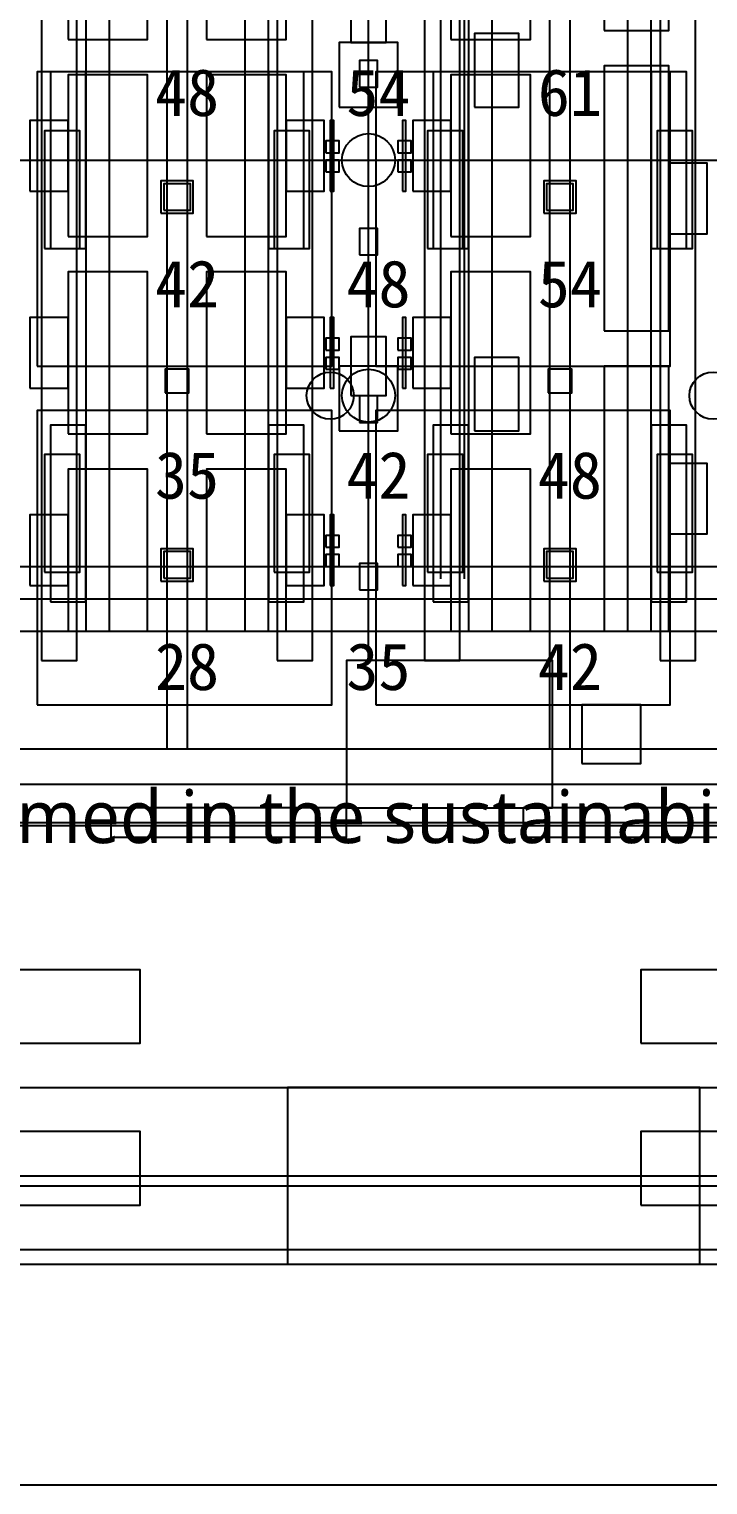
# Model space of a CAD drawing. Header units: metres. Extents: x -1640 to 1560, y -268 to 2338.
# Drawn here: x -94.78 to -71.72, y 1281 to 1330.45 of the extents above; entities that cross this region are included whole.
import ezdxf

# ---------------------------------------------------------------- set-up
doc = ezdxf.new("R2010")
doc.units = ezdxf.units.M
for name, color, linetype in [('1F_CDS', 5, 'Continuous'), ('1F_CHL', 4, 'Continuous'), ('1F_EHS_GAS_DETECTOR', 6, 'Continuous'), ('1F_PUMP', 2, 'Continuous'), ('1F_SCR', 3, 'Continuous'), ('1F_STRUCT_COLUMN', 8, 'Continuous'), ('1F_ZONE', 3, 'Continuous'), ('2F_CSF_LATERAL_RACK_CONCEPT', 9, 'Continuous'), ('2F_EHS_GAS_DETECTOR', 6, 'Continuous'), ('2F_RFG', 5, 'Continuous'), ('2F_STRUCT_COLUMN', 8, 'Continuous'), ('2F_VMB', 6, 'Continuous'), ('2F_ZONE', 3, 'Continuous'), ('3F_CLEANROOM_OVERHEAD_PIPE_DUCT_CONCEPT', 9, 'Continuous'), ('3F_CMP', 5, 'Continuous'), ('3F_EHS_EGRESS_DIST_M', 2, 'Continuous'), ('3F_EHS_SAFETY_SHOWER_EYEWASH_CONCEPT', 3, 'Continuous'), ('3F_FOUP', 5, 'Continuous'), ('3F_OHT', 9, 'Continuous'), ('3F_OHTV', 1, 'Continuous'), ('3F_STRUCT_COLUMN', 8, 'Continuous'), ('3F_TBAR', 6, 'Continuous'), ('3F_WET', 6, 'Continuous'), ('3F_ZONE', 3, 'Continuous'), ('4F_DCC', 3, 'Continuous'), ('4F_FFU', 1, 'Continuous'), ('4F_MAU', 2, 'Continuous'), ('4F_STRUCT_PLENUM_TRUSS_CONCEPT', 9, 'Continuous'), ('4F_ZONE', 3, 'Continuous'), ('5F_CDS', 5, 'Continuous'), ('5F_CHL', 4, 'Continuous'), ('5F_EHS_GAS_DETECTOR', 6, 'Continuous'), ('5F_PUMP', 2, 'Continuous'), ('5F_SCR', 3, 'Continuous'), ('5F_STRUCT_COLUMN', 8, 'Continuous'), ('5F_ZONE', 3, 'Continuous'), ('6F_CSF_LATERAL_RACK_CONCEPT', 9, 'Continuous'), ('6F_EHS_GAS_DETECTOR', 6, 'Continuous'), ('6F_RFG', 5, 'Continuous'), ('6F_STRUCT_COLUMN', 8, 'Continuous'), ('6F_VMB', 6, 'Continuous'), ('6F_ZONE', 3, 'Continuous'), ('7F_CLEANROOM_OVERHEAD_PIPE_DUCT_CONCEPT', 9, 'Continuous'), ('7F_CMP', 5, 'Continuous'), ('7F_EHS_EGRESS_DIST_M', 2, 'Continuous'), ('7F_EHS_SAFETY_SHOWER_EYEWASH_CONCEPT', 3, 'Continuous'), ('7F_FOUP', 5, 'Continuous'), ('7F_OHT', 9, 'Continuous'), ('7F_OHTV', 1, 'Continuous'), ('7F_STRUCT_COLUMN', 8, 'Continuous'), ('7F_TBAR', 6, 'Continuous'), ('7F_WET', 6, 'Continuous'), ('7F_ZONE', 3, 'Continuous'), ('8F_DCC', 3, 'Continuous'), ('8F_FFU', 1, 'Continuous'), ('8F_MAU', 2, 'Continuous'), ('8F_STRUCT_PLENUM_TRUSS_CONCEPT', 9, 'Continuous'), ('8F_ZONE', 3, 'Continuous'), ('OUTLINE', 7, 'Continuous'), ('RF_RSC', 4, 'Continuous'), ('RF_STACK', 2, 'Continuous'), ('UTIL_CHEM_CONCEPT', 6, 'Continuous'), ('UTIL_CHW.R_CONCEPT', 2, 'Continuous'), ('UTIL_CHW.S_CONCEPT', 1, 'Continuous'), ('UTIL_EXH.ACID_CONCEPT', 4, 'Continuous'), ('UTIL_EXH.ALK_CONCEPT', 5, 'Continuous'), ('UTIL_GAS.BULK_CONCEPT', 2, 'Continuous'), ('UTIL_GAS.SPEC_CONCEPT', 3, 'Continuous'), ('UTIL_HR_CONCEPT', 5, 'Continuous'), ('UTIL_PCW.R_CONCEPT', 1, 'Continuous'), ('UTIL_PCW.S_CONCEPT', 6, 'Continuous'), ('UTIL_TEXT', 7, 'Continuous'), ('UTIL_WW.AA_CONCEPT', 3, 'Continuous'), ('UTIL_WW.F_CONCEPT', 2, 'Continuous'), ('UTIL_WW.ORG_CONCEPT', 4, 'Continuous')]:
    doc.layers.add(name, color=color, linetype=linetype)
doc.styles.add('KO', font='malgun.ttf')

msp = doc.modelspace()

# ---------------------------------------------------------------- linework, layer by layer
at = {"layer": '1F_CDS'}
for points in [[(-96, 1296), (-91, 1296), (-91, 1298.5), (-96, 1298.5)], [(-74, 1296), (-69, 1296), (-69, 1298.5), (-74, 1298.5)], [(-96, 1290.5), (-91, 1290.5), (-91, 1293), (-96, 1293)], [(-74, 1290.5), (-69, 1290.5), (-69, 1293), (-74, 1293)]]:
    msp.add_lwpolyline(points, close=True, dxfattribs=at)
at = {"layer": '1F_CHL'}
for points in [[(-79.65, 1327.8), (-78.15, 1327.8), (-78.15, 1330.3), (-79.65, 1330.3)], [(-79.65, 1316.8), (-78.15, 1316.8), (-78.15, 1319.3), (-79.65, 1319.3)]]:
    msp.add_lwpolyline(points, close=True, dxfattribs=at)
at = {"layer": '1F_EHS_GAS_DETECTOR'}
msp.add_circle((-83.25, 1318), 0.9, dxfattribs=at)
at = {"layer": '1F_PUMP'}
for points in [[(-94.25, 1323), (-93.05, 1323), (-93.05, 1327), (-94.25, 1327)], [(-86.45, 1323), (-85.25, 1323), (-85.25, 1327), (-86.45, 1327)], [(-81.25, 1323), (-80.05, 1323), (-80.05, 1327), (-81.25, 1327)], [(-73.45, 1323), (-72.25, 1323), (-72.25, 1327), (-73.45, 1327)], [(-94.25, 1312), (-93.05, 1312), (-93.05, 1316), (-94.25, 1316)], [(-86.45, 1312), (-85.25, 1312), (-85.25, 1316), (-86.45, 1316)], [(-81.25, 1312), (-80.05, 1312), (-80.05, 1316), (-81.25, 1316)], [(-73.45, 1312), (-72.25, 1312), (-72.25, 1316), (-73.45, 1316)]]:
    msp.add_lwpolyline(points, close=True, dxfattribs=at)
at = {"layer": '1F_SCR'}
for points in [[(-84.25, 1327.8), (-82.25, 1327.8), (-82.25, 1330), (-84.25, 1330)], [(-84.25, 1316.8), (-82.25, 1316.8), (-82.25, 1319), (-84.25, 1319)]]:
    msp.add_lwpolyline(points, close=True, dxfattribs=at)
at = {"layer": '1F_STRUCT_COLUMN'}
for points in [[(-90.3, 1324.2), (-89.2, 1324.2), (-89.2, 1325.3), (-90.3, 1325.3)], [(-77.3, 1324.2), (-76.2, 1324.2), (-76.2, 1325.3), (-77.3, 1325.3)], [(-90.3, 1311.7), (-89.2, 1311.7), (-89.2, 1312.8), (-90.3, 1312.8)], [(-77.3, 1311.7), (-76.2, 1311.7), (-76.2, 1312.8), (-77.3, 1312.8)]]:
    msp.add_lwpolyline(points, close=True, dxfattribs=at)
at = {"layer": '1F_ZONE'}
msp.add_lwpolyline([(-280, 1306), (-3.5, 1306), (-3.5, 1464), (-280, 1464)], close=True, dxfattribs=at)
at = {"layer": '2F_CSF_LATERAL_RACK_CONCEPT'}
for points in [[(-92.85, 1310), (-92.05, 1310), (-92.05, 1460), (-92.85, 1460)], [(-87.45, 1310), (-86.65, 1310), (-86.65, 1460), (-87.45, 1460)], [(-79.85, 1310), (-79.05, 1310), (-79.05, 1460), (-79.85, 1460)], [(-74.45, 1310), (-73.65, 1310), (-73.65, 1460), (-74.45, 1460)]]:
    msp.add_lwpolyline(points, close=True, dxfattribs=at)
at = {"layer": '2F_EHS_GAS_DETECTOR'}
msp.add_circle((-83.25, 1326), 0.9, dxfattribs=at)
at = {"layer": '2F_RFG'}
for points in [[(-94.05, 1323), (-92.85, 1323), (-92.85, 1329), (-94.05, 1329)], [(-86.65, 1323), (-85.45, 1323), (-85.45, 1329), (-86.65, 1329)], [(-81.05, 1323), (-79.85, 1323), (-79.85, 1329), (-81.05, 1329)], [(-73.65, 1323), (-72.45, 1323), (-72.45, 1329), (-73.65, 1329)], [(-94.05, 1311), (-92.85, 1311), (-92.85, 1317), (-94.05, 1317)], [(-86.65, 1311), (-85.45, 1311), (-85.45, 1317), (-86.65, 1317)], [(-81.05, 1311), (-79.85, 1311), (-79.85, 1317), (-81.05, 1317)], [(-73.65, 1311), (-72.45, 1311), (-72.45, 1317), (-73.65, 1317)]]:
    msp.add_lwpolyline(points, close=True, dxfattribs=at)
at = {"layer": '2F_STRUCT_COLUMN'}
for points in [[(-90.2, 1324.3), (-89.3, 1324.3), (-89.3, 1325.2), (-90.2, 1325.2)], [(-77.2, 1324.3), (-76.3, 1324.3), (-76.3, 1325.2), (-77.2, 1325.2)], [(-90.2, 1311.8), (-89.3, 1311.8), (-89.3, 1312.7), (-90.2, 1312.7)], [(-77.2, 1311.8), (-76.3, 1311.8), (-76.3, 1312.7), (-77.2, 1312.7)]]:
    msp.add_lwpolyline(points, close=True, dxfattribs=at)
at = {"layer": '2F_VMB'}
for points in [[(-83.85, 1330), (-82.65, 1330), (-82.65, 1332), (-83.85, 1332)], [(-83.85, 1318), (-82.65, 1318), (-82.65, 1320), (-83.85, 1320)]]:
    msp.add_lwpolyline(points, close=True, dxfattribs=at)
at = {"layer": '2F_ZONE'}
msp.add_lwpolyline([(-280, 1306), (-3.5, 1306), (-3.5, 1464), (-280, 1464)], close=True, dxfattribs=at)
at = {"layer": '3F_CLEANROOM_OVERHEAD_PIPE_DUCT_CONCEPT'}
for points in [[(-94.35, 1309), (-93.15, 1309), (-93.15, 1461), (-94.35, 1461)], [(-86.35, 1309), (-85.15, 1309), (-85.15, 1461), (-86.35, 1461)], [(-81.35, 1309), (-80.15, 1309), (-80.15, 1461), (-81.35, 1461)], [(-73.35, 1309), (-72.15, 1309), (-72.15, 1461), (-73.35, 1461)]]:
    msp.add_lwpolyline(points, close=True, dxfattribs=at)
at = {"layer": '3F_CMP'}
for points in [[(-93.45, 1330.1), (-90.75, 1330.1), (-90.75, 1335.6), (-93.45, 1335.6)], [(-88.75, 1330.1), (-86.05, 1330.1), (-86.05, 1335.6), (-88.75, 1335.6)], [(-80.45, 1330.1), (-77.75, 1330.1), (-77.75, 1335.6), (-80.45, 1335.6)], [(-93.45, 1323.4), (-90.75, 1323.4), (-90.75, 1328.9), (-93.45, 1328.9)], [(-88.75, 1323.4), (-86.05, 1323.4), (-86.05, 1328.9), (-88.75, 1328.9)], [(-80.45, 1323.4), (-77.75, 1323.4), (-77.75, 1328.9), (-80.45, 1328.9)], [(-94.75, 1324.95), (-93.45, 1324.95), (-93.45, 1327.35), (-94.75, 1327.35)], [(-86.05, 1324.95), (-84.75, 1324.95), (-84.75, 1327.35), (-86.05, 1327.35)], [(-81.75, 1324.95), (-80.45, 1324.95), (-80.45, 1327.35), (-81.75, 1327.35)], [(-93.45, 1316.7), (-90.75, 1316.7), (-90.75, 1322.2), (-93.45, 1322.2)], [(-88.75, 1316.7), (-86.05, 1316.7), (-86.05, 1322.2), (-88.75, 1322.2)], [(-80.45, 1316.7), (-77.75, 1316.7), (-77.75, 1322.2), (-80.45, 1322.2)], [(-94.75, 1318.25), (-93.45, 1318.25), (-93.45, 1320.65), (-94.75, 1320.65)], [(-86.05, 1318.25), (-84.75, 1318.25), (-84.75, 1320.65), (-86.05, 1320.65)], [(-81.75, 1318.25), (-80.45, 1318.25), (-80.45, 1320.65), (-81.75, 1320.65)], [(-93.45, 1310), (-90.75, 1310), (-90.75, 1315.5), (-93.45, 1315.5)], [(-88.75, 1310), (-86.05, 1310), (-86.05, 1315.5), (-88.75, 1315.5)], [(-80.45, 1310), (-77.75, 1310), (-77.75, 1315.5), (-80.45, 1315.5)], [(-94.75, 1311.55), (-93.45, 1311.55), (-93.45, 1313.95), (-94.75, 1313.95)], [(-86.05, 1311.55), (-84.75, 1311.55), (-84.75, 1313.95), (-86.05, 1313.95)], [(-81.75, 1311.55), (-80.45, 1311.55), (-80.45, 1313.95), (-81.75, 1313.95)]]:
    msp.add_lwpolyline(points, close=True, dxfattribs=at)
at = {"layer": '3F_EHS_SAFETY_SHOWER_EYEWASH_CONCEPT'}
for centre in [(-84.55, 1318), (-71.55, 1318)]:
    msp.add_circle(centre, 0.8, dxfattribs=at)
at = {"layer": '3F_FOUP'}
for points in [[(-84.7, 1326.25), (-84.25, 1326.25), (-84.25, 1326.65), (-84.7, 1326.65)], [(-82.25, 1326.25), (-81.8, 1326.25), (-81.8, 1326.65), (-82.25, 1326.65)], [(-84.7, 1325.6), (-84.25, 1325.6), (-84.25, 1326), (-84.7, 1326)], [(-82.25, 1325.6), (-81.8, 1325.6), (-81.8, 1326), (-82.25, 1326)], [(-84.7, 1319.55), (-84.25, 1319.55), (-84.25, 1319.95), (-84.7, 1319.95)], [(-82.25, 1319.55), (-81.8, 1319.55), (-81.8, 1319.95), (-82.25, 1319.95)], [(-84.7, 1318.9), (-84.25, 1318.9), (-84.25, 1319.3), (-84.7, 1319.3)], [(-82.25, 1318.9), (-81.8, 1318.9), (-81.8, 1319.3), (-82.25, 1319.3)], [(-84.7, 1312.85), (-84.25, 1312.85), (-84.25, 1313.25), (-84.7, 1313.25)], [(-82.25, 1312.85), (-81.8, 1312.85), (-81.8, 1313.25), (-82.25, 1313.25)], [(-84.7, 1312.2), (-84.25, 1312.2), (-84.25, 1312.6), (-84.7, 1312.6)], [(-82.25, 1312.2), (-81.8, 1312.2), (-81.8, 1312.6), (-82.25, 1312.6)]]:
    msp.add_lwpolyline(points, close=True, dxfattribs=at)
at = {"layer": '3F_OHT'}
msp.add_line((-83.25, 1309), (-83.25, 1381), dxfattribs=at)
at = {"layer": '3F_OHTV'}
for points in [[(-83.55, 1328.48), (-82.95, 1328.48), (-82.95, 1329.38), (-83.55, 1329.38)], [(-83.55, 1322.78), (-82.95, 1322.78), (-82.95, 1323.68), (-83.55, 1323.68)], [(-83.55, 1317.09), (-82.95, 1317.09), (-82.95, 1317.99), (-83.55, 1317.99)], [(-83.55, 1311.4), (-82.95, 1311.4), (-82.95, 1312.3), (-83.55, 1312.3)]]:
    msp.add_lwpolyline(points, close=True, dxfattribs=at)
at = {"layer": '3F_STRUCT_COLUMN'}
for points in [[(-90.15, 1318.1), (-89.35, 1318.1), (-89.35, 1318.9), (-90.15, 1318.9)], [(-77.15, 1318.1), (-76.35, 1318.1), (-76.35, 1318.9), (-77.15, 1318.9)]]:
    msp.add_lwpolyline(points, close=True, dxfattribs=at)
at = {"layer": '3F_TBAR'}
for points in [[(-84.55, 1324.95), (-84.43, 1324.95), (-84.43, 1327.35), (-84.55, 1327.35)], [(-82.1, 1324.95), (-81.98, 1324.95), (-81.98, 1327.35), (-82.1, 1327.35)], [(-84.55, 1318.25), (-84.43, 1318.25), (-84.43, 1320.65), (-84.55, 1320.65)], [(-82.1, 1318.25), (-81.98, 1318.25), (-81.98, 1320.65), (-82.1, 1320.65)], [(-84.55, 1311.55), (-84.43, 1311.55), (-84.43, 1313.95), (-84.55, 1313.95)], [(-82.1, 1311.55), (-81.98, 1311.55), (-81.98, 1313.95), (-82.1, 1313.95)]]:
    msp.add_lwpolyline(points, close=True, dxfattribs=at)
at = {"layer": '3F_WET'}
for points in [[(-75.25, 1330.4), (-73.05, 1330.4), (-73.05, 1339.4), (-75.25, 1339.4)], [(-75.25, 1320.2), (-73.05, 1320.2), (-73.05, 1329.2), (-75.25, 1329.2)], [(-73.05, 1323.5), (-71.75, 1323.5), (-71.75, 1325.9), (-73.05, 1325.9)], [(-75.25, 1310), (-73.05, 1310), (-73.05, 1319), (-75.25, 1319)], [(-73.05, 1313.3), (-71.75, 1313.3), (-71.75, 1315.7), (-73.05, 1315.7)]]:
    msp.add_lwpolyline(points, close=True, dxfattribs=at)
at = {"layer": '3F_ZONE'}
msp.add_lwpolyline([(-280, 1306), (-3.5, 1306), (-3.5, 1464), (-280, 1464)], close=True, dxfattribs=at)
at = {"layer": '4F_DCC'}
for points in [[(-92, 1303), (-84, 1303), (-84, 1304), (-92, 1304)], [(-78, 1303), (-70, 1303), (-70, 1304), (-78, 1304)]]:
    msp.add_lwpolyline(points, close=True, dxfattribs=at)
at = {"layer": '4F_FFU'}
for points in [[(-94.5, 1319), (-84.5, 1319), (-84.5, 1329), (-94.5, 1329)], [(-83, 1319), (-73, 1319), (-73, 1329), (-83, 1329)], [(-94.5, 1307.5), (-84.5, 1307.5), (-84.5, 1317.5), (-94.5, 1317.5)], [(-83, 1307.5), (-73, 1307.5), (-73, 1317.5), (-83, 1317.5)]]:
    msp.add_lwpolyline(points, close=True, dxfattribs=at)
at = {"layer": '4F_MAU'}
msp.add_lwpolyline([(-86, 1288.5), (-72, 1288.5), (-72, 1294.5), (-86, 1294.5)], close=True, dxfattribs=at)
at = {"layer": '4F_STRUCT_PLENUM_TRUSS_CONCEPT'}
for points in [[(-90.1, 1306), (-89.4, 1306), (-89.4, 1464), (-90.1, 1464)], [(-77.1, 1306), (-76.4, 1306), (-76.4, 1464), (-77.1, 1464)]]:
    msp.add_lwpolyline(points, close=True, dxfattribs=at)
at = {"layer": '4F_ZONE'}
msp.add_lwpolyline([(-280, 1306), (-3.5, 1306), (-3.5, 1464), (-280, 1464)], close=True, dxfattribs=at)
at = {"layer": '5F_CDS'}
for points in [[(-96, 1296), (-91, 1296), (-91, 1298.5), (-96, 1298.5)], [(-74, 1296), (-69, 1296), (-69, 1298.5), (-74, 1298.5)], [(-96, 1290.5), (-91, 1290.5), (-91, 1293), (-96, 1293)], [(-74, 1290.5), (-69, 1290.5), (-69, 1293), (-74, 1293)]]:
    msp.add_lwpolyline(points, close=True, dxfattribs=at)
at = {"layer": '5F_CHL'}
for points in [[(-79.65, 1327.8), (-78.15, 1327.8), (-78.15, 1330.3), (-79.65, 1330.3)], [(-79.65, 1316.8), (-78.15, 1316.8), (-78.15, 1319.3), (-79.65, 1319.3)]]:
    msp.add_lwpolyline(points, close=True, dxfattribs=at)
at = {"layer": '5F_EHS_GAS_DETECTOR'}
msp.add_circle((-83.25, 1318), 0.9, dxfattribs=at)
at = {"layer": '5F_PUMP'}
for points in [[(-94.25, 1323), (-93.05, 1323), (-93.05, 1327), (-94.25, 1327)], [(-86.45, 1323), (-85.25, 1323), (-85.25, 1327), (-86.45, 1327)], [(-81.25, 1323), (-80.05, 1323), (-80.05, 1327), (-81.25, 1327)], [(-73.45, 1323), (-72.25, 1323), (-72.25, 1327), (-73.45, 1327)], [(-94.25, 1312), (-93.05, 1312), (-93.05, 1316), (-94.25, 1316)], [(-86.45, 1312), (-85.25, 1312), (-85.25, 1316), (-86.45, 1316)], [(-81.25, 1312), (-80.05, 1312), (-80.05, 1316), (-81.25, 1316)], [(-73.45, 1312), (-72.25, 1312), (-72.25, 1316), (-73.45, 1316)]]:
    msp.add_lwpolyline(points, close=True, dxfattribs=at)
at = {"layer": '5F_SCR'}
for points in [[(-84.25, 1327.8), (-82.25, 1327.8), (-82.25, 1330), (-84.25, 1330)], [(-84.25, 1316.8), (-82.25, 1316.8), (-82.25, 1319), (-84.25, 1319)]]:
    msp.add_lwpolyline(points, close=True, dxfattribs=at)
at = {"layer": '5F_STRUCT_COLUMN'}
for points in [[(-90.3, 1324.2), (-89.2, 1324.2), (-89.2, 1325.3), (-90.3, 1325.3)], [(-77.3, 1324.2), (-76.2, 1324.2), (-76.2, 1325.3), (-77.3, 1325.3)], [(-90.3, 1311.7), (-89.2, 1311.7), (-89.2, 1312.8), (-90.3, 1312.8)], [(-77.3, 1311.7), (-76.2, 1311.7), (-76.2, 1312.8), (-77.3, 1312.8)]]:
    msp.add_lwpolyline(points, close=True, dxfattribs=at)
at = {"layer": '5F_ZONE'}
msp.add_lwpolyline([(-280, 1306), (-3.5, 1306), (-3.5, 1464), (-280, 1464)], close=True, dxfattribs=at)
at = {"layer": '6F_CSF_LATERAL_RACK_CONCEPT'}
for points in [[(-92.85, 1310), (-92.05, 1310), (-92.05, 1460), (-92.85, 1460)], [(-87.45, 1310), (-86.65, 1310), (-86.65, 1460), (-87.45, 1460)], [(-79.85, 1310), (-79.05, 1310), (-79.05, 1460), (-79.85, 1460)], [(-74.45, 1310), (-73.65, 1310), (-73.65, 1460), (-74.45, 1460)]]:
    msp.add_lwpolyline(points, close=True, dxfattribs=at)
at = {"layer": '6F_EHS_GAS_DETECTOR'}
msp.add_circle((-83.25, 1326), 0.9, dxfattribs=at)
at = {"layer": '6F_RFG'}
for points in [[(-94.05, 1323), (-92.85, 1323), (-92.85, 1329), (-94.05, 1329)], [(-86.65, 1323), (-85.45, 1323), (-85.45, 1329), (-86.65, 1329)], [(-81.05, 1323), (-79.85, 1323), (-79.85, 1329), (-81.05, 1329)], [(-73.65, 1323), (-72.45, 1323), (-72.45, 1329), (-73.65, 1329)], [(-94.05, 1311), (-92.85, 1311), (-92.85, 1317), (-94.05, 1317)], [(-86.65, 1311), (-85.45, 1311), (-85.45, 1317), (-86.65, 1317)], [(-81.05, 1311), (-79.85, 1311), (-79.85, 1317), (-81.05, 1317)], [(-73.65, 1311), (-72.45, 1311), (-72.45, 1317), (-73.65, 1317)]]:
    msp.add_lwpolyline(points, close=True, dxfattribs=at)
at = {"layer": '6F_STRUCT_COLUMN'}
for points in [[(-90.2, 1324.3), (-89.3, 1324.3), (-89.3, 1325.2), (-90.2, 1325.2)], [(-77.2, 1324.3), (-76.3, 1324.3), (-76.3, 1325.2), (-77.2, 1325.2)], [(-90.2, 1311.8), (-89.3, 1311.8), (-89.3, 1312.7), (-90.2, 1312.7)], [(-77.2, 1311.8), (-76.3, 1311.8), (-76.3, 1312.7), (-77.2, 1312.7)]]:
    msp.add_lwpolyline(points, close=True, dxfattribs=at)
at = {"layer": '6F_VMB'}
for points in [[(-83.85, 1330), (-82.65, 1330), (-82.65, 1332), (-83.85, 1332)], [(-83.85, 1318), (-82.65, 1318), (-82.65, 1320), (-83.85, 1320)]]:
    msp.add_lwpolyline(points, close=True, dxfattribs=at)
at = {"layer": '6F_ZONE'}
msp.add_lwpolyline([(-280, 1306), (-3.5, 1306), (-3.5, 1464), (-280, 1464)], close=True, dxfattribs=at)
at = {"layer": '7F_CLEANROOM_OVERHEAD_PIPE_DUCT_CONCEPT'}
for points in [[(-94.35, 1309), (-93.15, 1309), (-93.15, 1461), (-94.35, 1461)], [(-86.35, 1309), (-85.15, 1309), (-85.15, 1461), (-86.35, 1461)], [(-81.35, 1309), (-80.15, 1309), (-80.15, 1461), (-81.35, 1461)], [(-73.35, 1309), (-72.15, 1309), (-72.15, 1461), (-73.35, 1461)]]:
    msp.add_lwpolyline(points, close=True, dxfattribs=at)
at = {"layer": '7F_CMP'}
for points in [[(-93.45, 1330.1), (-90.75, 1330.1), (-90.75, 1335.6), (-93.45, 1335.6)], [(-88.75, 1330.1), (-86.05, 1330.1), (-86.05, 1335.6), (-88.75, 1335.6)], [(-80.45, 1330.1), (-77.75, 1330.1), (-77.75, 1335.6), (-80.45, 1335.6)], [(-93.45, 1323.4), (-90.75, 1323.4), (-90.75, 1328.9), (-93.45, 1328.9)], [(-88.75, 1323.4), (-86.05, 1323.4), (-86.05, 1328.9), (-88.75, 1328.9)], [(-80.45, 1323.4), (-77.75, 1323.4), (-77.75, 1328.9), (-80.45, 1328.9)], [(-94.75, 1324.95), (-93.45, 1324.95), (-93.45, 1327.35), (-94.75, 1327.35)], [(-86.05, 1324.95), (-84.75, 1324.95), (-84.75, 1327.35), (-86.05, 1327.35)], [(-81.75, 1324.95), (-80.45, 1324.95), (-80.45, 1327.35), (-81.75, 1327.35)], [(-93.45, 1316.7), (-90.75, 1316.7), (-90.75, 1322.2), (-93.45, 1322.2)], [(-88.75, 1316.7), (-86.05, 1316.7), (-86.05, 1322.2), (-88.75, 1322.2)], [(-80.45, 1316.7), (-77.75, 1316.7), (-77.75, 1322.2), (-80.45, 1322.2)], [(-94.75, 1318.25), (-93.45, 1318.25), (-93.45, 1320.65), (-94.75, 1320.65)], [(-86.05, 1318.25), (-84.75, 1318.25), (-84.75, 1320.65), (-86.05, 1320.65)], [(-81.75, 1318.25), (-80.45, 1318.25), (-80.45, 1320.65), (-81.75, 1320.65)], [(-93.45, 1310), (-90.75, 1310), (-90.75, 1315.5), (-93.45, 1315.5)], [(-88.75, 1310), (-86.05, 1310), (-86.05, 1315.5), (-88.75, 1315.5)], [(-80.45, 1310), (-77.75, 1310), (-77.75, 1315.5), (-80.45, 1315.5)], [(-94.75, 1311.55), (-93.45, 1311.55), (-93.45, 1313.95), (-94.75, 1313.95)], [(-86.05, 1311.55), (-84.75, 1311.55), (-84.75, 1313.95), (-86.05, 1313.95)], [(-81.75, 1311.55), (-80.45, 1311.55), (-80.45, 1313.95), (-81.75, 1313.95)]]:
    msp.add_lwpolyline(points, close=True, dxfattribs=at)
at = {"layer": '7F_EHS_SAFETY_SHOWER_EYEWASH_CONCEPT'}
for centre in [(-84.55, 1318), (-71.55, 1318)]:
    msp.add_circle(centre, 0.8, dxfattribs=at)
at = {"layer": '7F_FOUP'}
for points in [[(-84.7, 1326.25), (-84.25, 1326.25), (-84.25, 1326.65), (-84.7, 1326.65)], [(-82.25, 1326.25), (-81.8, 1326.25), (-81.8, 1326.65), (-82.25, 1326.65)], [(-84.7, 1325.6), (-84.25, 1325.6), (-84.25, 1326), (-84.7, 1326)], [(-82.25, 1325.6), (-81.8, 1325.6), (-81.8, 1326), (-82.25, 1326)], [(-84.7, 1319.55), (-84.25, 1319.55), (-84.25, 1319.95), (-84.7, 1319.95)], [(-82.25, 1319.55), (-81.8, 1319.55), (-81.8, 1319.95), (-82.25, 1319.95)], [(-84.7, 1318.9), (-84.25, 1318.9), (-84.25, 1319.3), (-84.7, 1319.3)], [(-82.25, 1318.9), (-81.8, 1318.9), (-81.8, 1319.3), (-82.25, 1319.3)], [(-84.7, 1312.85), (-84.25, 1312.85), (-84.25, 1313.25), (-84.7, 1313.25)], [(-82.25, 1312.85), (-81.8, 1312.85), (-81.8, 1313.25), (-82.25, 1313.25)], [(-84.7, 1312.2), (-84.25, 1312.2), (-84.25, 1312.6), (-84.7, 1312.6)], [(-82.25, 1312.2), (-81.8, 1312.2), (-81.8, 1312.6), (-82.25, 1312.6)]]:
    msp.add_lwpolyline(points, close=True, dxfattribs=at)
at = {"layer": '7F_OHT'}
msp.add_line((-83.25, 1309), (-83.25, 1381), dxfattribs=at)
at = {"layer": '7F_OHTV'}
for points in [[(-83.55, 1328.48), (-82.95, 1328.48), (-82.95, 1329.38), (-83.55, 1329.38)], [(-83.55, 1322.78), (-82.95, 1322.78), (-82.95, 1323.68), (-83.55, 1323.68)], [(-83.55, 1317.09), (-82.95, 1317.09), (-82.95, 1317.99), (-83.55, 1317.99)], [(-83.55, 1311.4), (-82.95, 1311.4), (-82.95, 1312.3), (-83.55, 1312.3)]]:
    msp.add_lwpolyline(points, close=True, dxfattribs=at)
at = {"layer": '7F_STRUCT_COLUMN'}
for points in [[(-90.15, 1318.1), (-89.35, 1318.1), (-89.35, 1318.9), (-90.15, 1318.9)], [(-77.15, 1318.1), (-76.35, 1318.1), (-76.35, 1318.9), (-77.15, 1318.9)]]:
    msp.add_lwpolyline(points, close=True, dxfattribs=at)
at = {"layer": '7F_TBAR'}
for points in [[(-84.55, 1324.95), (-84.43, 1324.95), (-84.43, 1327.35), (-84.55, 1327.35)], [(-82.1, 1324.95), (-81.98, 1324.95), (-81.98, 1327.35), (-82.1, 1327.35)], [(-84.55, 1318.25), (-84.43, 1318.25), (-84.43, 1320.65), (-84.55, 1320.65)], [(-82.1, 1318.25), (-81.98, 1318.25), (-81.98, 1320.65), (-82.1, 1320.65)], [(-84.55, 1311.55), (-84.43, 1311.55), (-84.43, 1313.95), (-84.55, 1313.95)], [(-82.1, 1311.55), (-81.98, 1311.55), (-81.98, 1313.95), (-82.1, 1313.95)]]:
    msp.add_lwpolyline(points, close=True, dxfattribs=at)
at = {"layer": '7F_WET'}
for points in [[(-75.25, 1330.4), (-73.05, 1330.4), (-73.05, 1339.4), (-75.25, 1339.4)], [(-75.25, 1320.2), (-73.05, 1320.2), (-73.05, 1329.2), (-75.25, 1329.2)], [(-73.05, 1323.5), (-71.75, 1323.5), (-71.75, 1325.9), (-73.05, 1325.9)], [(-75.25, 1310), (-73.05, 1310), (-73.05, 1319), (-75.25, 1319)], [(-73.05, 1313.3), (-71.75, 1313.3), (-71.75, 1315.7), (-73.05, 1315.7)]]:
    msp.add_lwpolyline(points, close=True, dxfattribs=at)
at = {"layer": '7F_ZONE'}
msp.add_lwpolyline([(-280, 1306), (-3.5, 1306), (-3.5, 1464), (-280, 1464)], close=True, dxfattribs=at)
at = {"layer": '8F_DCC'}
for points in [[(-92, 1303), (-84, 1303), (-84, 1304), (-92, 1304)], [(-78, 1303), (-70, 1303), (-70, 1304), (-78, 1304)]]:
    msp.add_lwpolyline(points, close=True, dxfattribs=at)
at = {"layer": '8F_FFU'}
for points in [[(-94.5, 1319), (-84.5, 1319), (-84.5, 1329), (-94.5, 1329)], [(-83, 1319), (-73, 1319), (-73, 1329), (-83, 1329)], [(-94.5, 1307.5), (-84.5, 1307.5), (-84.5, 1317.5), (-94.5, 1317.5)], [(-83, 1307.5), (-73, 1307.5), (-73, 1317.5), (-83, 1317.5)]]:
    msp.add_lwpolyline(points, close=True, dxfattribs=at)
at = {"layer": '8F_MAU'}
msp.add_lwpolyline([(-86, 1288.5), (-72, 1288.5), (-72, 1294.5), (-86, 1294.5)], close=True, dxfattribs=at)
at = {"layer": '8F_STRUCT_PLENUM_TRUSS_CONCEPT'}
for points in [[(-90.1, 1306), (-89.4, 1306), (-89.4, 1464), (-90.1, 1464)], [(-77.1, 1306), (-76.4, 1306), (-76.4, 1464), (-77.1, 1464)]]:
    msp.add_lwpolyline(points, close=True, dxfattribs=at)
at = {"layer": '8F_ZONE'}
msp.add_lwpolyline([(-280, 1306), (-3.5, 1306), (-3.5, 1464), (-280, 1464)], close=True, dxfattribs=at)
at = {"layer": 'OUTLINE'}
msp.add_lwpolyline([(-306, 1281), (345, 1281), (345, 1489), (-306, 1489)], close=True, dxfattribs=at)
at = {"layer": 'RF_RSC'}
msp.add_lwpolyline([(-84, 1304), (-77, 1304), (-77, 1309), (-84, 1309)], close=True, dxfattribs=at)
at = {"layer": 'RF_STACK'}
msp.add_lwpolyline([(-76, 1305.5), (-74, 1305.5), (-74, 1307.5), (-76, 1307.5)], close=True, dxfattribs=at)
at = {"layer": 'UTIL_CHEM_CONCEPT'}
msp.add_line((-272.3, 1288.5), (293.3, 1288.5), dxfattribs=at)
msp.add_line((-272.3, 1288.5), (293.3, 1288.5), dxfattribs=at)
at = {"layer": 'UTIL_CHW.R_CONCEPT'}
msp.add_line((-275.2, 1304.8), (294.8, 1304.8), dxfattribs=at)
msp.add_line((-275.2, 1304.8), (294.8, 1304.8), dxfattribs=at)
at = {"layer": 'UTIL_CHW.S_CONCEPT'}
msp.add_line((-276.5, 1303.5), (293.5, 1303.5), dxfattribs=at)
msp.add_line((-276.5, 1303.5), (293.5, 1303.5), dxfattribs=at)
at = {"layer": 'UTIL_EXH.ACID_CONCEPT'}
for p, q in [((-278.4, 1304.8), (295.4, 1304.8)), ((-278.4, 1304.8), (295.4, 1304.8)), ((-266.55, 1289), (302.55, 1289))]:
    msp.add_line(p, q, dxfattribs=at)
at = {"layer": 'UTIL_EXH.ALK_CONCEPT'}
for p, q in [((-278.4, 1303.4), (295.4, 1303.4)), ((-278.4, 1303.4), (295.4, 1303.4)), ((-266.55, 1291.16), (302.55, 1291.16))]:
    msp.add_line(p, q, dxfattribs=at)
at = {"layer": 'UTIL_GAS.BULK_CONCEPT'}
msp.add_line((-316.4, 1294.5), (-0.1, 1294.5), dxfattribs=at)
at = {"layer": 'UTIL_GAS.SPEC_CONCEPT'}
msp.add_line((-274.3, 1326), (293.3, 1326), dxfattribs=at)
msp.add_line((-274.3, 1326), (293.3, 1326), dxfattribs=at)
at = {"layer": 'UTIL_HR_CONCEPT'}
msp.add_line((-270.35, 1291.5), (13.85, 1291.5), dxfattribs=at)
msp.add_line((-270.35, 1291.5), (13.85, 1291.5), dxfattribs=at)
at = {"layer": 'UTIL_PCW.R_CONCEPT'}
msp.add_line((-79.995, 1311.78), (-79.995, 1458.23), dxfattribs=at)
msp.add_line((-79.995, 1311.78), (-79.995, 1458.23), dxfattribs=at)
at = {"layer": 'UTIL_PCW.S_CONCEPT'}
msp.add_line((-80.795, 1311.78), (-80.795, 1458.23), dxfattribs=at)
msp.add_line((-80.795, 1311.78), (-80.795, 1458.23), dxfattribs=at)
at = {"layer": 'UTIL_WW.AA_CONCEPT'}
msp.add_line((-276.3, 1311.1), (293.3, 1311.1), dxfattribs=at)
at = {"layer": 'UTIL_WW.F_CONCEPT'}
msp.add_line((-276.3, 1310), (293.3, 1310), dxfattribs=at)
at = {"layer": 'UTIL_WW.ORG_CONCEPT'}
msp.add_line((-276.3, 1312.2), (293.3, 1312.2), dxfattribs=at)

# ---------------------------------------------------------------- texts
at = {"layer": '3F_EHS_EGRESS_DIST_M'}
for s, p in [('48', (-90.5, 1327.5)), ('54', (-84, 1327.5)), ('61', (-77.5, 1327.5)), ('42', (-90.5, 1321)), ('48', (-84, 1321)), ('54', (-77.5, 1321)), ('35', (-90.5, 1314.5)), ('42', (-84, 1314.5)), ('48', (-77.5, 1314.5)), ('28', (-90.5, 1308)), ('35', (-84, 1308)), ('42', (-77.5, 1308))]:
    msp.add_text(s, height=1.6, dxfattribs=at).set_placement(p)
at = {"layer": '7F_EHS_EGRESS_DIST_M'}
for s, p in [('48', (-90.5, 1327.5)), ('54', (-84, 1327.5)), ('61', (-77.5, 1327.5)), ('42', (-90.5, 1321)), ('48', (-84, 1321)), ('54', (-77.5, 1321)), ('35', (-90.5, 1314.5)), ('42', (-84, 1314.5)), ('48', (-77.5, 1314.5)), ('28', (-90.5, 1308)), ('35', (-84, 1308)), ('42', (-77.5, 1308))]:
    msp.add_text(s, height=1.6, dxfattribs=at).set_placement(p)
at = {"layer": 'UTIL_TEXT', "style": 'KO'}
msp.add_text('P3 rooftop RCS (regenerative catalytic system — process-gas abatement, named in the sustainability report; location is concept)', height=1.8, dxfattribs=at).set_placement((-178.5, 1302.8))

doc.saveas('drawing.dxf')
